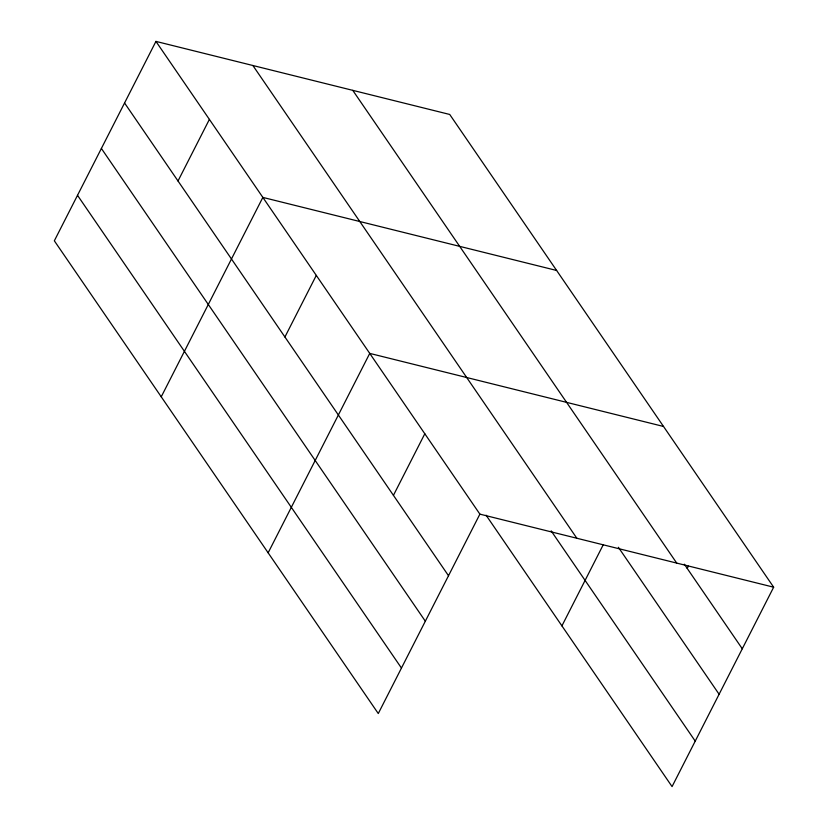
<?xml version="1.0" encoding="UTF-8"?>
<svg xmlns="http://www.w3.org/2000/svg" width="828" height="828" viewBox="0 0 828 828"><rect width="100%" height="100%" fill="white"/><g stroke="black" fill="none" stroke-linecap="round" stroke-linejoin="round"><path stroke-width="1.24" d="M155.943 41.4L54.337 240.803L378.282 713.539L479.888 514.136L155.943 41.4L449.718 114.461L773.662 587.197L672.057 786.6L486.077 515.192M178.01 180.99L209.391 119.398M161.243 396.809L262.849 197.406L556.613 270.466M284.915 336.996L316.296 275.403M268.148 552.814L369.743 353.401L663.518 426.461M393.435 495.361L424.816 433.769M561.922 625.875L603.146 544.959M687.209 568.422L688.368 566.135M479.888 514.136L773.662 587.197M684.311 564.189L742.281 648.779M352.769 90.355L676.714 563.081M618.381 547.277L719.108 694.268M252.882 65.505L576.837 538.241M551.137 530.851L695.23 741.122M124.562 102.993L448.507 575.719M101.389 148.471L425.333 621.207M77.511 195.325L401.456 668.061"/></g></svg>
